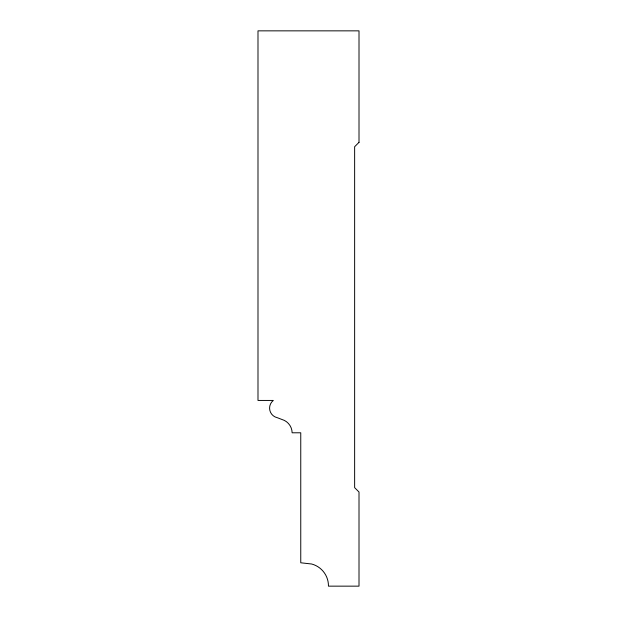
<?xml version="1.0" encoding="UTF-8"?>
<svg xmlns="http://www.w3.org/2000/svg" width="617" height="617" viewBox="0 0 617 617"><rect width="100%" height="100%" fill="white"/><g stroke="black" fill="none" stroke-linecap="round" stroke-linejoin="round"><path stroke-width="0.93" d="M359.009 142.342L354.636 146.715L354.636 487.654L359.009 492.027L359.009 586.15L328.452 586.15A22.574 22.574 0 0 0 311.647 564.007L300.757 562.781L300.757 432.787L292.134 432.787A14.106 14.106 0 0 0 284.36 420.408L277.257 417.678A9.779 9.779 0 0 1 273.316 400.441L257.991 400.441L257.991 30.85L359.009 30.85L359.009 142.342"/></g></svg>
